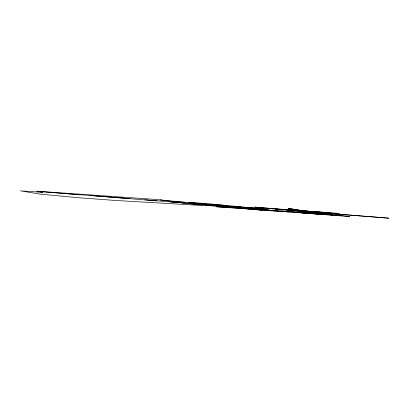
<?xml version="1.0" encoding="UTF-8"?>
<svg xmlns="http://www.w3.org/2000/svg" width="409" height="409" viewBox="0 0 409 409"><rect width="100%" height="100%" fill="white"/><g stroke="black" fill="none" stroke-linecap="round" stroke-linejoin="round"><path stroke-width="0.61" d="M270.211 208.222L269.398 208.375L284.705 209.541L254.582 207.077L270.058 208.529M255.262 209.168L254.725 209.25L269.296 210.707L270.727 210.799L255.262 209.168L310.733 212.992L316.949 213.856L303.018 212.91L298.427 212.107M388.207 218.15L388.55 218.15L366.914 216.381M339.572 213.426L289.557 209.909L322.9 212.261M173.687 201.622L185.747 202.353M210.262 204.505L227.261 205.533M185.793 203.232L210.328 204.715M160.047 199.883L193.406 204.239L221.366 205.773L154.878 199.387L36.447 191.146L156.903 200.865M231.392 206.535L249.245 207.614L205.809 203.472L188.815 202.45L253.069 208.621L268.146 209.367L249.086 207.603L253.018 207.982L236.729 207M236.535 206.928L264.413 209.111L253.744 208.585L232.813 206.622M243.135 207.527L244.771 207.624L237.471 206.903M254.976 208.237L244.449 207.327M241.428 207.45L261.934 208.881M252.281 208.161L261.627 208.81L259.301 208.667M245.339 207.823L254.649 208.386M249.403 208.125L256.515 208.748M243.115 208.391L262.297 210.257L243.115 208.391L216.683 206.785L249.873 209.152M336.587 214.086L326.387 213.672L293.626 210.517L340.201 214.316M265.206 210.2L289.613 212.02L281.31 210.937M269.516 210.666L285.543 211.704M388.386 218.15L318.815 212.644L319.178 212.941L313.647 212.542M238.171 208.089L243.79 208.462M289.27 211.974L349.715 216.581L342.86 215.712L318.954 214.06M292.691 210.175L313.038 211.576M314.802 211.862L335.487 213.524L321.142 212.562L324.511 213.007L274.945 209.025L296.448 210.783M316.658 213.815L332.292 214.894L308.12 212.803M321.822 214.428L300.983 212.823M328.361 212.792L294.219 210.415L298.458 210.819M182.68 202.818L183.022 202.844M288.258 209.853L285.671 209.664L287.062 209.377L295.18 209.515L288.156 208.687L298.999 209.74L287.864 209.73L288.319 209.904M314.04 213.447L284.102 211.305L287.322 211.719M80.251 194.827L37.142 191.346L39.944 191.576M338.586 214.214L370.191 216.663M89.239 195.471L130.077 198.636M184.009 202.992L144.786 199.817M170.896 202.015L184.97 203.12M322.87 212.905L300.001 211.059M290.068 208.876L297.144 209.623L286.637 209.791L309.644 211.852M246.775 207.465L250.691 207.844M255.385 208.293L260.85 208.82M258.483 208.672L263.963 209.198M242.123 207.184L246.034 207.562M239.797 207.046L243.708 207.419M248.406 207.869L252.322 208.247M246.08 207.731L249.991 208.104M235.139 206.765L239.055 207.138M240.027 207.225L254.889 208.651M266.182 209.899L275.283 210.855M284.321 211.514L287.977 211.913M193.406 204.239L204.086 205.609L115.205 200.436L79.039 197.787L40.2 194.137L20.45 190.85L42.751 192.353L37.654 191.438M303.795 210.676L307.169 211.172M318.785 212.624L319.178 212.941M207.332 205.252L204.761 205.221L217.358 206.387L246.995 208.232L230.528 206.652L207.332 205.252M273.728 208.892L272.558 208.805L273.728 208.892"/></g></svg>
